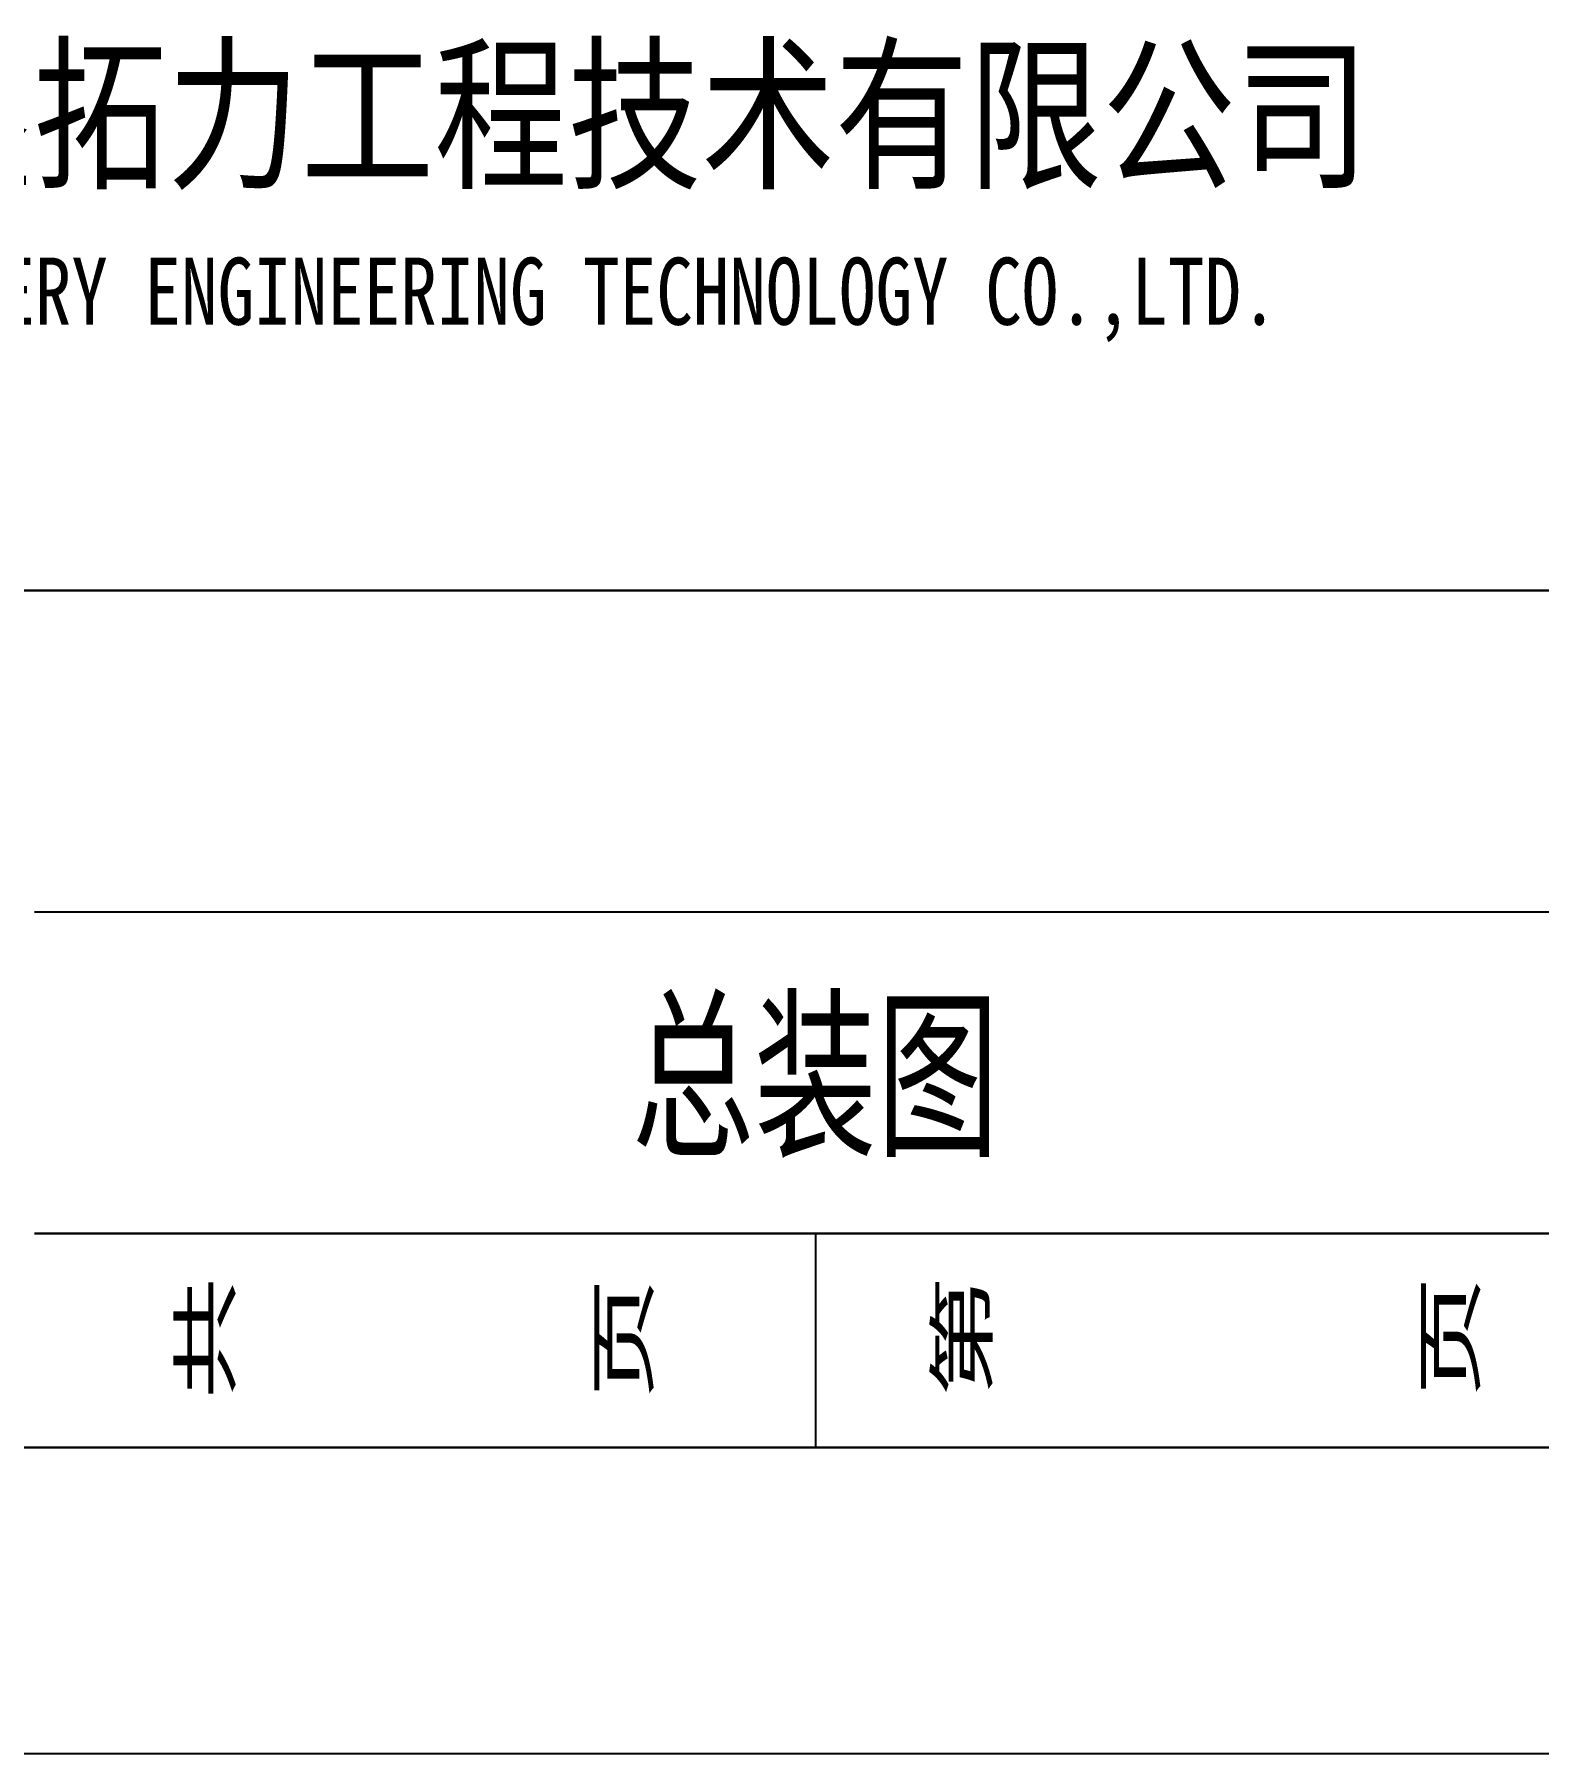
# Model space of a CAD drawing. Header units: millimetres. Extents: x -120 to 4920, y -120 to 3444.
# Drawn here: x 3287 to 3877, y -120 to 554 of the extents above; entities that cross this region are included whole.
import ezdxf
from ezdxf.enums import TextEntityAlignment as Align

# ---------------------------------------------------------------- set-up
doc = ezdxf.new("R2010")
doc.units = ezdxf.units.MM
doc.header["$LTSCALE"] = 120
for name, color, linetype in [('2细线层', 4, 'Continuous'), ('6文字层', 3, 'Continuous'), ('图框层', 7, 'Continuous'), ('－B文本线B－', 4, 'Continuous')]:
    doc.layers.add(name, color=color, linetype=linetype)
doc.layers.add('－A粗实线A－', color=7, linetype='Continuous', lineweight=30)
doc.styles.add('CHINESE', font='txt.shx', dxfattribs={"width": 0.8, "bigfont": '@~!hztxt.shx'})
doc.styles.add('PC_TEXTSTYLE', font='isocp.shx', dxfattribs={"width": 0.8, "bigfont": 'hzfs.shx'})
doc.styles.add('W1', font='', dxfattribs={"width": 0.8})
doc.styles.get('W1').set_extended_font_data('FangSong_GB2312')

# ---------------------------------------------------------------- blocks, each defined once
blk = doc.blocks.new('PC_TITLE_BLOCK')
at = {"layer": '－A粗实线A－'}
for p, q in [((-180, 28), (-75, 28)), ((-126.05, 7), (-75, 7)), ((-180, 0), (0, 0))]:
    blk.add_line(p, q, dxfattribs=at)
at = {"layer": '－B文本线B－'}
for p, q in [((-126.05, 17.5), (-75, 17.5)), ((-100.525, 7), (-100.525, 0))]:
    blk.add_line(p, q, dxfattribs=at)
at = {"style": 'PC_TEXTSTYLE', "flags": 1}
blk.add_attdef('备注', (0, 0), '', height=5, dxfattribs=at)
at = {"layer": '6文字层', "color": 4, "style": 'PC_TEXTSTYLE', "width": 1.502108}
blk.add_attdef('所属装配图号', text='', height=5, dxfattribs=at).set_placement((-51.604, 48.359), (-1.882, 48.359), align=Align.FIT)
at = {"layer": '6文字层', "color": 4, "flags": 8}
for tag, height, style, width, p, p2 in [('图样代号', 5, 'PC_TEXTSTYLE', 2.267969, (-51.561, 38.104), (-1.687, 38.104)), ('审核', 5, 'CHINESE', 1.217116, (-169.037, 8.141), (-155.683, 8.141)), ('重量', 3.5, 'CHINESE', 1.312257, (-35.021, 1.627), (-24.942, 1.627)), ('比例', 3.5, 'CHINESE', 1.315045, (-15.076, 1.762), (-5.231, 1.762))]:
    blk.add_attdef(tag, text='', height=height, dxfattribs=dict(at, style=style, width=width)).set_placement(p, p2, align=Align.FIT)
at = {"layer": '6文字层', "color": 4, "style": 'PC_TEXTSTYLE'}
for tag, width, p in [('材质', 0.67, (-26.5, 27.849)), ('产品型号', 0.708, (-100.525, 19.746)), ('引用规范', 0.708, (-26.5, 17.595)), ('图样名称', 0.708, (-100.525, 9.492))]:
    blk.add_attdef(tag, text='', height=5, dxfattribs=dict(at, width=width)).set_placement(p, align=Align.CENTER)
at = {"layer": '6文字层', "color": 4, "style": 'CHINESE', "flags": 8}
for tag, height, rotation, width, p, p2 in [('设计', 5, 0.4644, 2.773413, (-169.324, 21.961), (-155.457, 22.074)), ('共几页', 3.5, 0.2334, 0.620311, (-116.744, 1.821), (-109.709, 1.849)), ('第几页', 3.5, 0.3684, 0.62872, (-90.838, 1.716), (-83.707, 1.762))]:
    blk.add_attdef(tag, text='', height=height, rotation=rotation, dxfattribs=dict(at, width=width)).set_placement(p, p2, align=Align.FIT)
at = {"layer": '6文字层', "color": 4, "style": 'CHINESE'}
for tag, p, width in [('校核', (-169.171, 14.685), 1.4), ('批准', (-169.25, 0.861), 1.4), ('标记2', (-69.141, 0.766), 0.675), ('标记4', (-59.196, 0.701), 0.675), ('标记5', (-55.119, 0.793), 0.675), ('标记1', (-73.711, 0.526), 0.675), ('标记3', (-64.5, 0.547), 0.675), ('标记6', (-49.661, 0.603), 0.675), ('标记7', (-44.199, 0.46), 0.675)]:
    blk.add_attdef(tag, p, '', height=5, dxfattribs=dict(at, width=width))
at = {"layer": '－A粗实线A－', "linetype": 'Continuous', "lineweight": 40, "insert": (-139.175, 45.549), "char_height": 3.99993, "width": 62.90593, "attachment_point": 1, "style": 'W1'}
blk.add_mtext('{\\fSimHei|b0|i0|c134|p2;武汉鑫拓力工程技术有限公司\\P\\H0.5487x;WUHAN NEWTERY ENGINEERING TECHNOLOGY CO.,LTD.}', dxfattribs=at)
at = {"layer": '－B文本线B－', "style": 'CHINESE', "width": 0.707}
for s, p in [('共     页', (-113.672, 3.398)), ('第      页', (-87.801, 3.452))]:
    blk.add_text(s, height=3.3333, dxfattribs=at).set_placement(p, align=Align.MIDDLE_CENTER)

msp = doc.modelspace()

# ---------------------------------------------------------------- linework, layer by layer
at = {"layer": '2细线层'}
msp.add_line((-120, -120), (4920, -120), dxfattribs=at)
at = {"layer": '图框层'}
msp.add_line((0, 0), (4800, 0), dxfattribs=at)

# ---------------------------------------------------------------- block references
ref = msp.add_blockref('PC_TITLE_BLOCK', (4800, 0), dxfattribs=dict(at, xscale=12, yscale=12, zscale=12))
ref.add_attrib('图样名称', '总装图', dxfattribs={"layer": '6文字层', "color": 4, "height": 60, "style": 'PC_TEXTSTYLE', "width": 0.8}).set_placement((3593.7, 113.9), align=Align.CENTER)

doc.saveas('drawing.dxf')
